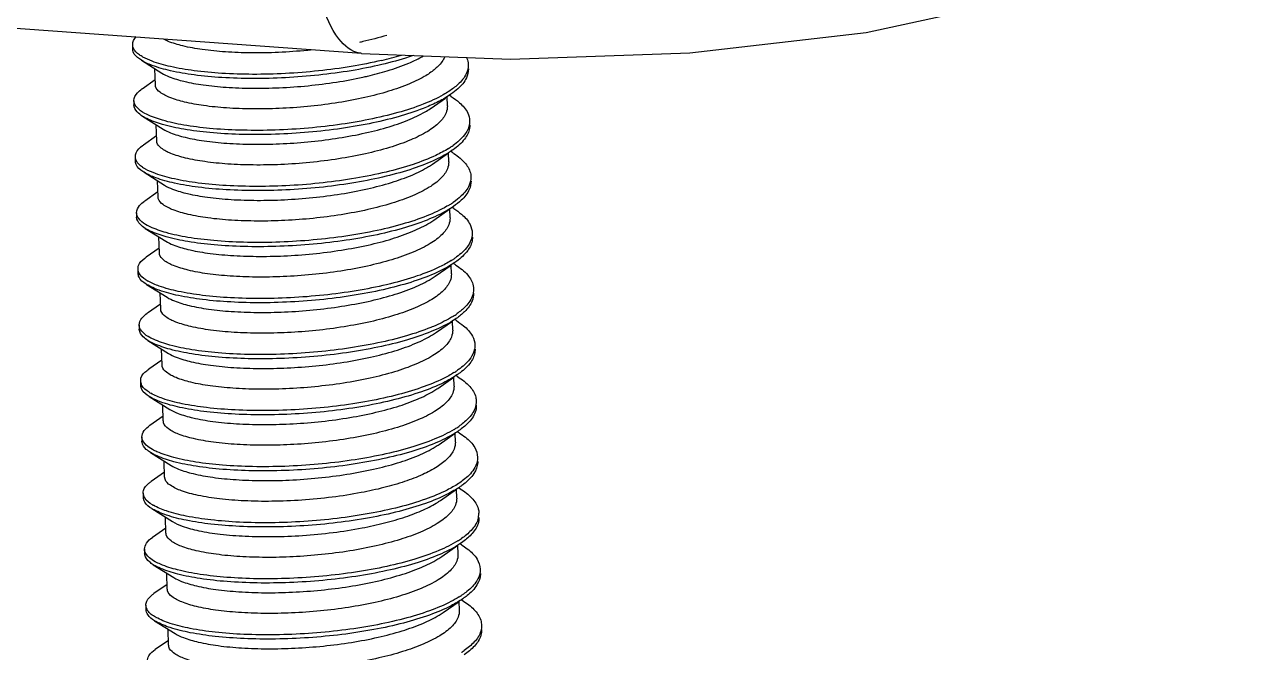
# Model space of a CAD drawing. Header units: millimetres. Extents: x 0 to 1787, y -410 to 0.
# Drawn here: x 1567.96 to 1576.41, y -378.15 to -373.85 of the extents above; entities that cross this region are included whole.
import ezdxf

# ---------------------------------------------------------------- set-up
doc = ezdxf.new("R2010")
doc.units = ezdxf.units.MM
doc.header["$MEASUREMENT"] = 0
doc.layers.get('0').update_dxf_attribs({"linetype": 'CONTINUOUS'})
doc.layers.add('3_ALL_AXES', color=7, linetype='CONTINUOUS')

# ---------------------------------------------------------------- blocks, each defined once
blk = doc.blocks.new('*U24')
at = {"color": 7, "linetype": 'Continuous'}
for p, q in [((-23.3004, 27.2352), (-126.5025, 34.7009)), ((-24.8723, 27.295), (-24.8717, 27.2661)), ((-24.812, 27.1886), (-24.6709, 27.1003)), ((-24.7166, 27.0536), (-24.8073, 26.9907)), ((-24.8632, 26.9103), (-24.8625, 26.8815)), ((-22.8238, 26.8602), (-22.7248, 26.9289)), ((-22.6872, 26.955), (-22.7395, 26.9223)), ((-22.6869, 26.94), (-22.6984, 26.9472)), ((-24.8029, 26.8039), (-24.6618, 26.7156)), ((-24.7755, 26.8172), (-24.7887, 26.8237)), ((-24.7075, 26.669), (-24.7982, 26.606)), ((-22.8147, 26.4755), (-22.7041, 26.5523)), ((-22.6778, 26.5553), (-22.6893, 26.5626)), ((-24.8541, 26.5257), (-24.8534, 26.4968)), ((-24.7937, 26.4193), (-24.6527, 26.331)), ((-24.6984, 26.2843), (-24.7891, 26.2214)), ((-24.845, 26.141), (-24.8443, 26.1122)), ((-22.8056, 26.0909), (-22.695, 26.1676)), ((-22.6686, 26.1707), (-22.6802, 26.1779)), ((-24.7846, 26.0346), (-24.6436, 25.9463)), ((-24.6892, 25.8997), (-24.7799, 25.8367)), ((-22.7965, 25.7062), (-22.6859, 25.783)), ((-22.6595, 25.7861), (-22.6711, 25.7933)), ((-24.8359, 25.7564), (-24.8352, 25.7276)), ((-24.7755, 25.65), (-24.6345, 25.5617)), ((-24.6801, 25.515), (-24.7708, 25.4521)), ((-24.8268, 25.3718), (-24.8261, 25.3429)), ((-22.7874, 25.3216), (-22.6768, 25.3983)), ((-22.6504, 25.4014), (-22.662, 25.4086)), ((-24.7664, 25.2653), (-24.6254, 25.177)), ((-24.671, 25.1304), (-24.7617, 25.0674)), ((-22.6413, 25.0168), (-22.6528, 25.024)), ((-24.8176, 24.9871), (-24.817, 24.9583)), ((-22.7782, 24.9369), (-22.6677, 25.0137)), ((-24.7573, 24.8807), (-24.6162, 24.7924)), ((-24.6619, 24.7457), (-24.7526, 24.6828)), ((-24.8085, 24.6025), (-24.8078, 24.5736)), ((-22.7691, 24.5523), (-22.6586, 24.629)), ((-22.6322, 24.6321), (-22.6437, 24.6393)), ((-24.7482, 24.496), (-24.6071, 24.4077)), ((-24.6528, 24.3611), (-24.7435, 24.2981)), ((-24.7994, 24.2178), (-24.7987, 24.189)), ((-22.76, 24.1676), (-22.6494, 24.2444)), ((-22.6231, 24.2475), (-22.6346, 24.2547)), ((-24.739, 24.1114), (-24.598, 24.0231)), ((-24.6436, 23.9764), (-24.7344, 23.9135)), ((-22.7509, 23.783), (-22.6403, 23.8598)), ((-22.6399, 23.8903), (-22.641, 23.8896)), ((-22.6139, 23.8628), (-22.6255, 23.87)), ((-24.7903, 23.8332), (-24.7896, 23.8043)), ((-24.7299, 23.7267), (-24.5889, 23.6384)), ((-24.6345, 23.5918), (-24.7252, 23.5288)), ((-24.7812, 23.4485), (-24.7805, 23.4197)), ((-22.7418, 23.3983), (-22.6312, 23.4751)), ((-22.6048, 23.4782), (-22.6164, 23.4854)), ((-24.7208, 23.3421), (-24.5798, 23.2538)), ((-24.6254, 23.2071), (-24.7161, 23.1442))]:
    blk.add_line(p, q, dxfattribs=at)
blk.add_lwpolyline([(-23.3005, 27.2352), (-22.2795, 27.1968), (-21.0471, 27.2388), (-19.8376, 27.378), (-18.6963, 27.627), (-17.708, 28.0061), (-17.1607, 28.3594)], dxfattribs=at)
for centre, radius, start, end in [((-23.719, 29.5484), 2.4256, 283.25497, 286.55789), ((-23.7523, 29.1967), 2.1737, 283.08861, 286.7999), ((-23.0547, 27.1442), 0.662, 302.02553, 303.40944), ((-23.0394, 27.1209), 0.6342, 303.41511, 304.05398), ((-23.0265, 27.1019), 0.6112, 304.05016, 305.34966), ((-22.9909, 26.0538), 0.5912, 56.76321, 58.02215), ((-24.6132, 26.7412), 0.3445, 236.56942, 240.46234), ((-23.0314, 26.7386), 0.6368, 301.91796, 303.12823), ((-23.0006, 26.6914), 0.5805, 303.12683, 304.5484), ((-23.0329, 26.369), 0.6552, 302.04835, 303.40967), ((-23.0168, 26.3446), 0.626, 303.41497, 304.12978), ((-24.5801, 26.0009), 0.3769, 237.85921, 240.62066), ((-22.9826, 25.9231), 0.5815, 303.06113, 304.57059), ((-23.0179, 25.9772), 0.646, 301.87177, 303.06423), ((-23.0113, 25.5943), 0.6487, 302.0639, 303.4032), ((-22.9944, 25.5685), 0.6179, 303.40807, 304.20242), ((-24.5472, 25.2618), 0.4105, 239.05783, 240.85045), ((-23.0409, 25.2741), 0.724, 301.29758, 301.84028), ((-23.0075, 25.2205), 0.6608, 301.83185, 303.00469), ((-22.9665, 25.1575), 0.5857, 302.99956, 304.58964), ((-24.5147, 24.5229), 0.444, 240.16792, 241.12644), ((-22.635, 24.0776), 0.1391, 342.77414, 0.99206), ((-22.9986, 24.466), 0.6784, 301.9253, 302.95975), ((-22.9525, 24.3952), 0.5939, 302.94972, 304.60968), ((-22.9689, 24.0464), 0.6378, 302.0691, 303.36706), ((-22.9498, 24.0172), 0.6029, 303.37082, 304.33502), ((-24.4834, 23.7831), 0.4762, 241.1939, 241.42478), ((-22.9808, 23.6971), 0.6789, 302.58623, 302.94412), ((-22.9415, 23.637), 0.607, 302.92086, 304.63617)]:
    blk.add_arc(centre, radius, start, end, dxfattribs=at)
for points, start_tangent, end_tangent in [([(-23.3005, 27.2356), (-23.3131, 27.2367), (-23.456, 27.3356), (-23.5722, 27.5758), (-23.65, 27.9328), (-23.6814, 28.3706)], (-0.999129, 0.041725), (-0.014725, 0.999892)), ([(-24.8712, 27.295), (-24.8653, 27.3245), (-24.8475, 27.3505)], (-0.002508, 0.999997), (0.69685, 0.717217)), ([(-23.6428, 27.2593), (-23.6721, 27.2563), (-23.8711, 27.2421), (-24.0605, 27.2388), (-24.2353, 27.2454), (-24.3939, 27.2617), (-24.5272, 27.2866), (-24.6278, 27.3181), (-24.6563, 27.3309)], (-0.994346, -0.106187), (-0.892429, 0.451189)), ([(-23.1267, 27.359), (-23.2916, 27.3159), (-23.3146, 27.3109)], (-0.956426, -0.291973), (-0.977891, -0.209115)), ([(-24.8668, 27.271), (-24.8679, 27.2741), (-24.8712, 27.295)], (-0.370193, 0.928955), (-0.002508, 0.999997)), ([(-24.8119, 27.1886), (-24.8245, 27.1969), (-24.8672, 27.2452), (-24.8705, 27.2661)], (-0.847577, 0.530672), (-0.002508, 0.999997)), ([(-24.801, 27.2105), (-24.8251, 27.2257), (-24.8668, 27.271)], (-0.869058, 0.49471), (-0.370193, 0.928955)), ([(-22.9459, 27.2206), (-22.9751, 27.2108), (-23.1621, 27.1585)], (-0.94485, -0.327504), (-0.973062, -0.230544)), ([(-23.124, 27.1158), (-22.977, 27.1682), (-22.8751, 27.2182)], (0.956924, 0.290339), (0.865677, 0.500604)), ([(-23.3714, 27.1167), (-23.5947, 27.0864), (-23.8231, 27.0683), (-24.0476, 27.0628), (-24.2593, 27.0694), (-24.4498, 27.0876), (-24.6115, 27.116), (-24.7381, 27.1531), (-24.8119, 27.1886)], (-0.986436, -0.164148), (-0.847577, 0.530672)), ([(-23.3721, 27.1455), (-23.5954, 27.1152), (-23.8238, 27.0972), (-24.0483, 27.0916), (-24.26, 27.0983), (-24.4505, 27.1164), (-24.6122, 27.1448), (-24.7388, 27.1819), (-24.801, 27.2105)], (-0.986436, -0.164148), (-0.869058, 0.49471)), ([(-23.1628, 27.1874), (-23.3721, 27.1455)], (-0.973062, -0.230544), (-0.986436, -0.164148)), ([(-23.1621, 27.1585), (-23.3714, 27.1167)], (-0.973062, -0.230544), (-0.986436, -0.164148)), ([(-22.7749, 27.1476), (-22.8017, 27.1234), (-22.8335, 27.0998), (-22.8702, 27.0768)], (-0.704141, -0.71006), (-0.864693, -0.502301)), ([(-22.7295, 27.2137), (-22.7299, 27.2127), (-22.7749, 27.1476)], (-0.351233, -0.936288), (-0.704141, -0.71006)), ([(-22.5686, 27.1572), (-22.5822, 27.0958)], (0.010474, -0.999945), (-0.41431, -0.910136)), ([(-22.5816, 27.2106), (-22.5695, 27.1708), (-22.5686, 27.1572)], (0.428122, -0.903721), (0.010474, -0.999945)), ([(-22.8702, 27.0768), (-22.9876, 27.0201), (-23.1337, 26.9695), (-23.3003, 26.9273), (-23.4824, 26.8941), (-23.6729, 26.8706), (-23.8654, 26.8573), (-24.0522, 26.8541), (-24.2275, 26.8609), (-24.3848, 26.8771), (-24.5153, 26.9013), (-24.6154, 26.9321), (-24.6829, 26.9686), (-24.7141, 27.0092), (-24.7152, 27.0206)], (-0.864693, -0.502301), (0.023581, 0.999722)), ([(-24.671, 27.1001), (-24.6207, 27.0752), (-24.5194, 27.0438), (-24.3871, 27.0192), (-24.2306, 27.0032), (-24.0548, 26.9964), (-23.8651, 26.9998), (-23.6675, 27.0138), (-23.4735, 27.0383)], (0.842929, -0.538024), (0.988109, 0.153758)), ([(-23.4735, 27.0383), (-23.2916, 27.0723), (-23.26, 27.0795)], (0.988109, 0.153758), (0.97371, 0.22779)), ([(-22.5822, 27.0958), (-22.6399, 27.0218), (-22.7013, 26.9748)], (-0.41431, -0.910136), (-0.836755, -0.547577)), ([(-22.5679, 27.1283), (-22.5815, 27.067), (-22.6392, 26.9929), (-22.6872, 26.955)], (0.010474, -0.999945), (-0.821119, -0.570756)), ([(-24.8632, 26.9103), (-24.8632, 26.913), (-24.8392, 26.9636), (-24.8076, 26.9912)], (-0.042295, 0.999105), (0.823432, 0.567415)), ([(-22.7013, 26.9748), (-22.7402, 26.9512)], (-0.836755, -0.547577), (-0.870457, -0.492244)), ([(-24.8417, 26.8634), (-24.8632, 26.9103)], (-0.64822, 0.761453), (-0.042295, 0.999105)), ([(-24.8032, 26.8033), (-24.841, 26.8346), (-24.8625, 26.8815)], (-0.855513, 0.517781), (-0.042295, 0.999105)), ([(-22.7402, 26.9512), (-22.8792, 26.8863), (-23.0514, 26.8292), (-23.2499, 26.7817), (-23.4668, 26.7451), (-23.6936, 26.7205), (-23.9214, 26.7084), (-24.1409, 26.7086), (-24.3436, 26.7208), (-24.5215, 26.7439), (-24.6674, 26.7767), (-24.7755, 26.8172)], (-0.870457, -0.492244), (-0.902862, 0.42993)), ([(-22.7395, 26.9223), (-22.8316, 26.8768)], (-0.870457, -0.492244), (-0.916928, -0.399052)), ([(-22.6869, 26.94), (-22.6285, 26.897), (-22.5721, 26.8254), (-22.5596, 26.7725)], (0.847707, -0.530464), (0.036651, -0.999328)), ([(-24.7887, 26.8237), (-24.8417, 26.8634)], (-0.887553, 0.460706), (-0.64822, 0.761453)), ([(-22.8316, 26.8768), (-22.8785, 26.8574), (-23.0507, 26.8004), (-23.2492, 26.7528), (-23.4661, 26.7163), (-23.693, 26.6917), (-23.9207, 26.6795), (-24.1402, 26.6798), (-24.3429, 26.6919), (-24.5208, 26.7151), (-24.6667, 26.7478), (-24.7749, 26.7883), (-24.8032, 26.8033)], (-0.916928, -0.399052), (-0.855513, 0.517781)), ([(-24.6619, 26.7155), (-24.6116, 26.6906), (-24.5117, 26.6595), (-24.3819, 26.6352), (-24.2256, 26.6188), (-24.0505, 26.6118), (-23.8632, 26.6148), (-23.6696, 26.6281), (-23.4787, 26.6515), (-23.2962, 26.6847), (-23.129, 26.7269), (-22.9823, 26.7776), (-22.8645, 26.8344)], (0.842888, -0.538089), (0.864693, 0.502301)), ([(-22.8645, 26.8344), (-22.8277, 26.8575), (-22.8238, 26.8602)], (0.864693, 0.502301), (0.821363, 0.570406)), ([(-22.712, 26.8756), (-22.721, 26.8274), (-22.7658, 26.7629)], (0.012323, -0.999924), (-0.704141, -0.71006)), ([(-22.7658, 26.7629), (-22.8472, 26.7004), (-22.9638, 26.6416), (-23.1094, 26.5895), (-23.2749, 26.5463), (-23.4585, 26.5117), (-23.6556, 26.4868), (-23.8545, 26.4727), (-24.0439, 26.4695), (-24.2183, 26.4762), (-24.3763, 26.4925), (-24.5093, 26.5174), (-24.6098, 26.5489), (-24.6756, 26.5853), (-24.7051, 26.625), (-24.7061, 26.636)], (-0.704141, -0.71006), (0.021666, 0.999765)), ([(-22.5589, 26.7437), (-22.56, 26.722), (-22.5941, 26.6472), (-22.6722, 26.5745), (-22.6781, 26.5704)], (0.036651, -0.999328), (-0.82248, -0.568794)), ([(-22.5616, 26.7454), (-22.5947, 26.6761), (-22.6729, 26.6034)], (-0.185755, -0.982596), (-0.815584, -0.578638)), ([(-22.5596, 26.7725), (-22.5607, 26.7509), (-22.5616, 26.7454)], (0.036651, -0.999328), (-0.185755, -0.982596)), ([(-24.8529, 26.5257), (-24.8485, 26.5522), (-24.8033, 26.6023), (-24.7981, 26.6059)], (-0.017463, 0.999848), (0.827783, 0.561048)), ([(-22.6781, 26.5704), (-22.7913, 26.5063), (-22.9467, 26.4449), (-23.1321, 26.3921), (-23.3403, 26.3496), (-23.563, 26.3185), (-23.7914, 26.2998), (-24.0164, 26.2935), (-24.2291, 26.2994), (-24.421, 26.3169), (-24.5847, 26.3448), (-24.7134, 26.3814), (-24.7937, 26.4194)], (-0.82248, -0.568794), (-0.850626, 0.525771)), ([(-22.7036, 26.5829), (-22.792, 26.5352), (-22.9473, 26.4737), (-23.1328, 26.4209), (-23.341, 26.3784), (-23.5637, 26.3474), (-23.7921, 26.3286), (-24.0171, 26.3223), (-24.2298, 26.3283), (-24.4217, 26.3457), (-24.5853, 26.3736), (-24.7141, 26.4102), (-24.783, 26.4415)], (-0.847747, -0.530401), (-0.869802, 0.493402)), ([(-22.6668, 26.5483), (-22.5874, 26.4791), (-22.552, 26.4059), (-22.5504, 26.3879)], (0.836368, -0.548169), (0.009919, -0.999951)), ([(-24.8483, 26.5017), (-24.8529, 26.5257)], (-0.36207, 0.932151), (-0.017463, 0.999848)), ([(-24.7937, 26.4194), (-24.8023, 26.4249), (-24.8477, 26.473), (-24.8522, 26.4969)], (-0.850626, 0.525771), (-0.017463, 0.999848)), ([(-24.803, 26.4537), (-24.8483, 26.5017)], (-0.834329, 0.551266), (-0.36207, 0.932151)), ([(-24.6527, 26.3309), (-24.5971, 26.3038), (-24.4943, 26.2729), (-24.3584, 26.2485), (-24.1963, 26.2328), (-24.0181, 26.227), (-23.8302, 26.2312), (-23.6354, 26.2459), (-23.4414, 26.2712), (-23.2595, 26.3061), (-23.0954, 26.3497), (-22.9544, 26.4008), (-22.8407, 26.4585), (-22.8147, 26.4755)], (0.84377, -0.536705), (0.822044, 0.569423)), ([(-22.7029, 26.4911), (-22.7117, 26.4433), (-22.7567, 26.3783)], (0.012518, -0.999922), (-0.704141, -0.71006)), ([(-22.7567, 26.3783), (-22.8371, 26.3163), (-22.9502, 26.2588), (-23.0929, 26.2071), (-23.2582, 26.1633), (-23.4402, 26.1286), (-23.633, 26.1035), (-23.8266, 26.0889), (-24.0156, 26.0847), (-24.1938, 26.0906), (-24.3553, 26.1062), (-24.4902, 26.1304), (-24.5929, 26.1612), (-24.6626, 26.1977), (-24.6955, 26.2387), (-24.6968, 26.2513)], (-0.704141, -0.71006), (0.022398, 0.999749)), ([(-22.5504, 26.3879), (-22.562, 26.3309)], (0.009919, -0.999951), (-0.386302, -0.922373)), ([(-22.562, 26.3309), (-22.617, 26.2568), (-22.6714, 26.2133)], (-0.386302, -0.922373), (-0.82354, -0.567258)), ([(-22.5498, 26.359), (-22.5613, 26.3021), (-22.6163, 26.228), (-22.669, 26.1857)], (0.009919, -0.999951), (-0.821366, -0.570401)), ([(-24.845, 26.141), (-24.8237, 26.1913), (-24.7894, 26.2219)], (-0.021461, 0.99977), (0.82704, 0.562143)), ([(-24.8208, 26.0913), (-24.845, 26.141)], (-0.676759, 0.736204), (-0.021461, 0.99977)), ([(-22.669, 26.1857), (-22.7142, 26.1571), (-22.8511, 26.0918), (-23.0215, 26.0342), (-23.2186, 25.9861), (-23.4347, 25.9488), (-23.6612, 25.9235), (-23.8891, 25.9106), (-24.1094, 25.9101), (-24.3133, 25.9216), (-24.4928, 25.9442), (-24.6408, 25.9764), (-24.7514, 26.0165), (-24.785, 26.0341)], (-0.821366, -0.570401), (-0.852046, 0.523468)), ([(-22.6947, 26.1981), (-22.7149, 26.1859), (-22.8518, 26.1206), (-23.0221, 26.063), (-23.2193, 26.0149), (-23.4354, 25.9777), (-23.6619, 25.9524), (-23.8898, 25.9394), (-24.1101, 25.939), (-24.314, 25.9505), (-24.4935, 25.973), (-24.6415, 26.0052), (-24.752, 26.0453)], (-0.848719, -0.528844), (-0.908057, 0.418846)), ([(-22.6686, 26.1707), (-22.615, 26.1318), (-22.556, 26.0604), (-22.5413, 26.0032)], (0.847416, -0.53093), (0.0375, -0.999297)), ([(-24.785, 26.0341), (-24.8201, 26.0624), (-24.8443, 26.1122)], (-0.852046, 0.523468), (-0.021461, 0.99977)), ([(-24.7709, 26.0546), (-24.8208, 26.0913)], (-0.885103, 0.465395), (-0.676759, 0.736204)), ([(-24.752, 26.0453), (-24.7709, 26.0546)], (-0.908057, 0.418846), (-0.885103, 0.465395)), ([(-24.6436, 25.9462), (-24.594, 25.9216), (-24.493, 25.8901), (-24.3591, 25.8652), (-24.1994, 25.849), (-24.0237, 25.8425), (-23.8343, 25.846), (-23.6357, 25.8603), (-23.4392, 25.8855), (-23.2563, 25.9201), (-23.0921, 25.9632), (-22.9479, 26.015), (-22.832, 26.0736), (-22.8056, 26.0908)], (0.843253, -0.537517), (0.822045, 0.569423)), ([(-22.6938, 26.1063), (-22.7027, 26.0582), (-22.7476, 25.9936)], (0.012063, -0.999927), (-0.704141, -0.71006)), ([(-22.7476, 25.9936), (-22.8292, 25.9309), (-22.9466, 25.8718), (-23.0934, 25.8195), (-23.2605, 25.7761), (-23.4436, 25.7419), (-23.6401, 25.7172), (-23.8388, 25.7033), (-24.028, 25.7002), (-24.2023, 25.7071), (-24.3588, 25.7233), (-24.4911, 25.7481), (-24.5915, 25.7796), (-24.6574, 25.8161), (-24.6869, 25.856), (-24.6879, 25.8667)], (-0.704141, -0.71006), (0.021952, 0.999759)), ([(-22.5434, 25.9762), (-22.5732, 25.9112), (-22.6488, 25.8383), (-22.6656, 25.8265)], (-0.190101, -0.981764), (-0.827752, -0.561095)), ([(-22.5406, 25.9744), (-22.5412, 25.9572), (-22.5726, 25.8823), (-22.6481, 25.8094), (-22.6599, 25.8011)], (0.0375, -0.999297), (-0.822087, -0.569362)), ([(-22.5413, 26.0032), (-22.5419, 25.986), (-22.5434, 25.9762)], (0.0375, -0.999297), (-0.190101, -0.981764)), ([(-24.8347, 25.7564), (-24.8315, 25.7799), (-24.789, 25.8301), (-24.7799, 25.8366)], (-0.033042, 0.999454), (0.824049, 0.566519)), ([(-22.6599, 25.8011), (-22.7649, 25.7409), (-22.9183, 25.679), (-23.1022, 25.6256), (-23.3093, 25.5825), (-23.5314, 25.5508), (-23.7597, 25.5312), (-23.9851, 25.5242), (-24.1988, 25.5294), (-24.3922, 25.5463), (-24.5576, 25.5736), (-24.6887, 25.6097), (-24.7755, 25.6501)], (-0.822087, -0.569362), (-0.854181, 0.519976)), ([(-22.6852, 25.8137), (-22.7656, 25.7697), (-22.919, 25.7078), (-23.1029, 25.6545), (-23.31, 25.6113), (-23.5321, 25.5796), (-23.7603, 25.5601), (-23.9858, 25.553), (-24.1994, 25.5583), (-24.3928, 25.5751), (-24.5583, 25.6024), (-24.6893, 25.6386), (-24.7651, 25.6724)], (-0.847535, -0.530739), (-0.871281, 0.490784)), ([(-22.6595, 25.786), (-22.6546, 25.7829), (-22.5726, 25.7141), (-22.5346, 25.641), (-22.5323, 25.6186)], (0.848582, -0.529064), (0.011104, -0.999938)), ([(-24.8287, 25.7296), (-24.8347, 25.7564)], (-0.400614, 0.916247), (-0.033042, 0.999454)), ([(-24.7755, 25.6501), (-24.78, 25.6528), (-24.828, 25.7008), (-24.834, 25.7276)], (-0.854181, 0.519976), (-0.033042, 0.999454)), ([(-24.7807, 25.6817), (-24.8287, 25.7296)], (-0.846636, 0.532172), (-0.400614, 0.916247)), ([(-24.6345, 25.5616), (-24.5845, 25.5368), (-24.4834, 25.5053), (-24.351, 25.4807), (-24.1947, 25.4646), (-24.0191, 25.4579), (-23.8295, 25.4611), (-23.6318, 25.4752), (-23.4375, 25.4997), (-23.2557, 25.5336), (-23.0881, 25.577), (-22.9409, 25.6295), (-22.8235, 25.6886), (-22.7965, 25.7062)], (0.842947, -0.537996), (0.822046, 0.569421)), ([(-22.6847, 25.7218), (-22.6931, 25.6749), (-22.7385, 25.609)], (0.012718, -0.999919), (-0.704141, -0.71006)), ([(-22.5323, 25.6186), (-22.5419, 25.5661)], (0.011104, -0.999938), (-0.357439, -0.933936)), ([(-22.7385, 25.609), (-22.8189, 25.547), (-22.9319, 25.4896), (-23.0742, 25.4379), (-23.2393, 25.3942), (-23.4213, 25.3594), (-23.6143, 25.3342), (-23.8079, 25.3197), (-23.9968, 25.3154), (-24.1751, 25.3212), (-24.3368, 25.3369), (-24.4721, 25.3611), (-24.5748, 25.3919), (-24.6444, 25.4284), (-24.6772, 25.4694), (-24.6786, 25.482)], (-0.704141, -0.71006), (0.02244, 0.999748)), ([(-22.5419, 25.5661), (-22.5943, 25.4918), (-22.6527, 25.4443)], (-0.357439, -0.933936), (-0.823295, -0.567614)), ([(-22.5316, 25.5897), (-22.5412, 25.5372), (-22.5936, 25.463), (-22.6507, 25.4164)], (0.011104, -0.999938), (-0.821696, -0.569926)), ([(-24.8267, 25.3718), (-24.808, 25.4191), (-24.7712, 25.4526)], (-0.001411, 0.999999), (0.830757, 0.556636)), ([(-24.7997, 25.3191), (-24.8266, 25.3685), (-24.8267, 25.3718)], (-0.703253, 0.71094), (-0.001411, 0.999999)), ([(-22.6507, 25.4164), (-22.6891, 25.3919), (-22.8238, 25.3262), (-22.9923, 25.2681), (-23.1881, 25.2193), (-23.4033, 25.1814), (-23.6294, 25.1554), (-23.8575, 25.1417), (-24.0785, 25.1405), (-24.2836, 25.1513), (-24.4648, 25.1732), (-24.6148, 25.2049), (-24.7277, 25.2446), (-24.7667, 25.2648)], (-0.821696, -0.569926), (-0.848764, 0.528772)), ([(-22.8072, 25.3622), (-22.8244, 25.355), (-22.993, 25.2969), (-23.1888, 25.2482), (-23.404, 25.2103), (-23.6301, 25.1842), (-23.8582, 25.1706), (-24.0792, 25.1694), (-24.2843, 25.1802), (-24.4655, 25.2021), (-24.6155, 25.2338), (-24.7284, 25.2735), (-24.7532, 25.2855)], (-0.920863, -0.389886), (-0.881901, 0.471434)), ([(-22.6768, 25.4286), (-22.6898, 25.4207), (-22.8072, 25.3622)], (-0.849137, -0.528172), (-0.920863, -0.389886)), ([(-22.6504, 25.4014), (-22.6016, 25.3666), (-22.54, 25.2954), (-22.523, 25.2339)], (0.847212, -0.531255), (0.036561, -0.999331)), ([(-24.7667, 25.2648), (-24.799, 25.2903), (-24.8259, 25.3396), (-24.826, 25.3429)], (-0.848764, 0.528772), (-0.001411, 0.999999)), ([(-24.7532, 25.2855), (-24.7997, 25.3191)], (-0.881901, 0.471434), (-0.703253, 0.71094)), ([(-24.6254, 25.1769), (-24.5721, 25.1508), (-24.4699, 25.1196), (-24.3375, 25.0954), (-24.1784, 25.0795), (-24.0007, 25.0731), (-23.8106, 25.0769), (-23.6148, 25.0913), (-23.4227, 25.1159), (-23.24, 25.1504), (-23.073, 25.1942), (-22.9281, 25.2464), (-22.8135, 25.3045), (-22.7873, 25.3215)], (0.843046, -0.537842), (0.822045, 0.569423)), ([(-22.6756, 25.3371), (-22.6845, 25.289), (-22.7294, 25.2243)], (0.012015, -0.999928), (-0.704141, -0.71006)), ([(-22.7294, 25.2243), (-22.8111, 25.1616), (-22.9286, 25.1025), (-23.0756, 25.0501), (-23.2428, 25.0067), (-23.4255, 24.9726), (-23.6216, 24.948), (-23.8201, 24.934), (-24.0094, 24.9309), (-24.184, 24.9378), (-24.3402, 24.954), (-24.4724, 24.9787), (-24.573, 25.0102), (-24.6391, 25.0468), (-24.6687, 25.0867), (-24.6697, 25.0974)], (-0.704141, -0.71006), (0.022128, 0.999755)), ([(-22.5252, 25.2068), (-22.5519, 25.1463), (-22.6249, 25.0732), (-22.647, 25.0574)], (-0.194491, -0.980904), (-0.827035, -0.562151)), ([(-22.5223, 25.2051), (-22.5225, 25.1923), (-22.5512, 25.1174), (-22.6243, 25.0443), (-22.6417, 25.0318)], (0.036561, -0.999331), (-0.821735, -0.56987)), ([(-22.523, 25.2339), (-22.5232, 25.2212), (-22.5252, 25.2068)], (0.036561, -0.999331), (-0.194491, -0.980904)), ([(-24.8165, 24.9872), (-24.8144, 25.0076), (-24.7745, 25.0579), (-24.7617, 25.0674)], (-0.047668, 0.998863), (0.820911, 0.571056)), ([(-22.6417, 25.0318), (-22.7387, 24.9755), (-22.8901, 24.9131), (-23.0724, 24.8592), (-23.2783, 24.8154), (-23.4997, 24.783), (-23.7279, 24.7627), (-23.9538, 24.755), (-24.1684, 24.7595), (-24.3632, 24.7757), (-24.5305, 24.8024), (-24.6637, 24.8381), (-24.7573, 24.8807)], (-0.821735, -0.56987), (-0.858015, 0.513625)), ([(-22.6669, 25.0445), (-22.7394, 25.0043), (-22.8908, 24.942), (-23.073, 24.8881), (-23.279, 24.8443), (-23.5004, 24.8118), (-23.7286, 24.7916), (-23.9545, 24.7838), (-24.169, 24.7883), (-24.3639, 24.8045), (-24.5312, 24.8312), (-24.6644, 24.8669), (-24.7471, 24.9033)], (-0.84739, -0.53097), (-0.873307, 0.487171)), ([(-24.8089, 24.9574), (-24.8165, 24.9872)], (-0.44045, 0.897777), (-0.047668, 0.998863)), ([(-24.7573, 24.8807), (-24.8082, 24.9285), (-24.8158, 24.9583)], (-0.858015, 0.513625), (-0.047668, 0.998863)), ([(-24.7582, 24.9097), (-24.8089, 24.9574)], (-0.857643, 0.514246), (-0.44045, 0.897777)), ([(-24.6163, 24.7923), (-24.5604, 24.7651), (-24.4577, 24.7343), (-24.3219, 24.7099), (-24.16, 24.6943), (-23.9818, 24.6884), (-23.7937, 24.6927), (-23.5991, 24.7073), (-23.4052, 24.7326), (-23.2232, 24.7675), (-23.059, 24.8111), (-22.9179, 24.8622), (-22.8043, 24.9199), (-22.7782, 24.9369)], (0.84381, -0.536641), (0.822044, 0.569423)), ([(-22.6664, 24.9525), (-22.6753, 24.9045), (-22.7202, 24.8397)], (0.012884, -0.999917), (-0.704141, -0.71006)), ([(-22.6413, 25.0168), (-22.5581, 24.949), (-22.5173, 24.8761), (-22.5141, 24.8493)], (0.848978, -0.528428), (0.013766, -0.999905)), ([(-22.7202, 24.8397), (-22.8007, 24.7777), (-22.9138, 24.7202), (-23.0549, 24.669), (-23.2191, 24.6253), (-23.4008, 24.5904), (-23.5945, 24.5651), (-23.789, 24.5504), (-23.977, 24.5461), (-24.1553, 24.5518), (-24.3177, 24.5675), (-24.4541, 24.5919), (-24.5573, 24.6229), (-24.6265, 24.6594), (-24.6591, 24.7003), (-24.6604, 24.7128)], (-0.704141, -0.71006), (0.022651, 0.999743)), ([(-22.522, 24.8012), (-22.5718, 24.7269), (-22.634, 24.6754)], (-0.327801, -0.944747), (-0.823075, -0.567932)), ([(-22.5135, 24.8204), (-22.5213, 24.7724), (-22.5711, 24.698), (-22.6325, 24.6471)], (0.013766, -0.999905), (-0.822089, -0.56936)), ([(-22.5141, 24.8493), (-22.522, 24.8012)], (0.013766, -0.999905), (-0.327801, -0.944747)), ([(-24.8083, 24.6025), (-24.7921, 24.6468), (-24.7529, 24.6833)], (0.013363, 0.999911), (0.834094, 0.551622)), ([(-24.7785, 24.547), (-24.808, 24.5962), (-24.8083, 24.6025)], (-0.727705, 0.685891), (0.013363, 0.999911)), ([(-22.6325, 24.6471), (-22.6641, 24.6266), (-22.7966, 24.5606), (-22.9633, 24.502), (-23.1577, 24.4526), (-23.3719, 24.4141), (-23.5977, 24.3873), (-23.8259, 24.3729), (-24.0475, 24.3709), (-24.2539, 24.3811), (-24.4366, 24.4024), (-24.5887, 24.4335), (-24.7039, 24.4728), (-24.7484, 24.4956)], (-0.822089, -0.56936), (-0.846068, 0.533075)), ([(-22.6647, 24.6555), (-22.7972, 24.5894), (-22.964, 24.5308), (-23.1583, 24.4815), (-23.3726, 24.4429), (-23.5984, 24.4161), (-23.8266, 24.4017), (-24.0482, 24.3998), (-24.2545, 24.4099), (-24.4373, 24.4312), (-24.5894, 24.4624), (-24.7046, 24.5016), (-24.7354, 24.5165)], (-0.854455, -0.519526), (-0.878403, 0.477921)), ([(-22.6322, 24.6321), (-22.5884, 24.6013), (-22.5242, 24.5305), (-22.5047, 24.4646)], (0.847107, -0.531422), (0.033728, -0.999431)), ([(-24.7484, 24.4956), (-24.7778, 24.5182), (-24.8073, 24.5673), (-24.8076, 24.5736)], (-0.846068, 0.533075), (0.013363, 0.999911)), ([(-24.7354, 24.5165), (-24.7785, 24.547)], (-0.878403, 0.477921), (-0.727705, 0.685891)), ([(-24.6072, 24.4076), (-24.5573, 24.3829), (-24.4563, 24.3514), (-24.3221, 24.3266), (-24.162, 24.3103), (-23.9859, 24.3039), (-23.7965, 24.3074), (-23.5978, 24.3219), (-23.4015, 24.3471), (-23.2188, 24.3818), (-23.0549, 24.4249), (-22.9111, 24.4766), (-22.7955, 24.5351), (-22.7691, 24.5523)], (0.84327, -0.537491), (0.822045, 0.569423)), ([(-22.6573, 24.5678), (-22.6661, 24.52), (-22.7111, 24.455)], (0.012, -0.999928), (-0.704141, -0.71006)), ([(-22.7111, 24.455), (-22.7819, 24.3992), (-22.8813, 24.3458), (-23.0055, 24.2974), (-23.1481, 24.2556), (-23.3033, 24.2213)], (-0.704141, -0.71006), (-0.98234, -0.187103)), ([(-22.507, 24.4374), (-22.5307, 24.3814), (-22.6012, 24.3081), (-22.6361, 24.2832)], (-0.19839, -0.980123), (-0.834881, -0.55043)), ([(-22.504, 24.4358), (-22.504, 24.4275), (-22.53, 24.3525), (-22.6005, 24.2793), (-22.6234, 24.2625)], (0.033728, -0.999431), (-0.821433, -0.570305)), ([(-22.5047, 24.4646), (-22.5047, 24.4563), (-22.507, 24.4374)], (0.033728, -0.999431), (-0.19839, -0.980123)), ([(-24.7984, 24.2179), (-24.7971, 24.2353), (-24.7599, 24.2857), (-24.7435, 24.2981)], (-0.059795, 0.998211), (0.818604, 0.574358)), ([(-23.3033, 24.2213), (-23.5025, 24.1899), (-23.711, 24.1698), (-23.9155, 24.1616), (-24.1052, 24.1649), (-24.2762, 24.1788), (-24.4229, 24.2023), (-24.5368, 24.234), (-24.613, 24.2715), (-24.6492, 24.3133), (-24.651, 24.3281)], (-0.98234, -0.187103), (0.016995, 0.999856)), ([(-22.6361, 24.2832), (-22.7133, 24.239), (-22.8627, 24.1762), (-23.0433, 24.1217), (-23.248, 24.0773)], (-0.834881, -0.55043), (-0.983859, -0.178948)), ([(-22.6234, 24.2625), (-22.7126, 24.2101), (-22.862, 24.1473), (-23.0426, 24.0929), (-23.2474, 24.0484)], (-0.821433, -0.570305), (-0.983859, -0.178948)), ([(-24.7889, 24.1852), (-24.7984, 24.2179)], (-0.479215, 0.877697), (-0.059795, 0.998211)), ([(-24.7391, 24.1113), (-24.7882, 24.1563), (-24.7977, 24.189)], (-0.861174, 0.50831), (-0.059795, 0.998211)), ([(-24.7356, 24.1377), (-24.7889, 24.1852)], (-0.867474, 0.497482), (-0.479215, 0.877697)), ([(-22.6482, 24.1832), (-22.6571, 24.1351), (-22.702, 24.0704)], (0.012961, -0.999916), (-0.704141, -0.71006)), ([(-22.6231, 24.2475), (-22.5436, 24.1839), (-22.5002, 24.1112), (-22.496, 24.08)], (0.84915, -0.528152), (0.017534, -0.999846)), ([(-23.2474, 24.0484), (-23.4681, 24.0153), (-23.6962, 23.9943), (-23.9224, 23.9858), (-24.1379, 23.9896), (-24.3341, 24.0051), (-24.5033, 24.0312), (-24.6387, 24.0664), (-24.7349, 24.1089), (-24.7391, 24.1113)], (-0.983859, -0.178948), (-0.861174, 0.50831)), ([(-23.248, 24.0773), (-23.4688, 24.0441), (-23.6968, 24.0231), (-23.9231, 24.0146), (-24.1386, 24.0184), (-24.3348, 24.034), (-24.504, 24.0601), (-24.6393, 24.0953), (-24.7291, 24.1341)], (-0.983859, -0.178948), (-0.875675, 0.482901)), ([(-23.2976, 23.9789), (-23.1423, 24.0132), (-22.9996, 24.0551), (-22.8755, 24.1036), (-22.7761, 24.1569), (-22.76, 24.1676)], (0.98234, 0.187103), (0.821934, 0.569582)), ([(-22.702, 24.0704), (-22.7824, 24.0085), (-22.8956, 23.9509), (-23.0364, 23.8998), (-23.2003, 23.8562), (-23.382, 23.8212), (-23.5758, 23.7959), (-23.7706, 23.7811), (-23.9584, 23.7768), (-24.1367, 23.7825), (-24.2993, 23.7982), (-24.4359, 23.8226), (-24.5394, 23.8537), (-24.6084, 23.8902), (-24.6409, 23.9311), (-24.6421, 23.9435)], (-0.704141, -0.71006), (0.022726, 0.999742)), ([(-24.598, 24.0231), (-24.5313, 23.9917), (-24.4173, 23.96), (-24.2701, 23.9364), (-24.0989, 23.9226), (-23.9093, 23.9193), (-23.705, 23.9275), (-23.4966, 23.9476), (-23.2976, 23.9789)], (0.846754, -0.531985), (0.98234, 0.187103)), ([(-22.5022, 24.0364), (-22.5493, 23.9619), (-22.6152, 23.9064)], (-0.297453, -0.954737), (-0.82284, -0.568273)), ([(-22.4953, 24.0511), (-22.5015, 24.0075), (-22.5487, 23.9331), (-22.6143, 23.8778)], (0.017534, -0.999846), (-0.8225, -0.568765)), ([(-24.7899, 23.8332), (-24.7761, 23.8745), (-24.7346, 23.9139)], (0.021672, 0.999765), (0.836581, 0.547843)), ([(-22.6143, 23.8778), (-22.6392, 23.8614), (-22.7695, 23.795), (-22.9343, 23.7359), (-23.1273, 23.686), (-23.3406, 23.6467), (-23.5659, 23.6192), (-23.7942, 23.6041), (-24.0165, 23.6014), (-24.224, 23.6109), (-24.4084, 23.6315), (-24.5624, 23.6621), (-24.68, 23.701), (-24.7301, 23.7264)], (-0.8225, -0.568765), (-0.844262, 0.535931)), ([(-22.641, 23.8896), (-22.7702, 23.8239), (-22.935, 23.7647), (-23.128, 23.7148), (-23.3413, 23.6756), (-23.5666, 23.6481), (-23.7949, 23.6329), (-24.0172, 23.6303), (-24.2247, 23.6397), (-24.4091, 23.6604), (-24.5631, 23.691), (-24.6807, 23.7298), (-24.7176, 23.7475)], (-0.849597, -0.527432), (-0.875055, 0.484023)), ([(-22.614, 23.8628), (-22.5753, 23.8361), (-22.5085, 23.7655), (-22.4864, 23.6953)], (0.847102, -0.53143), (0.029068, -0.999577)), ([(-24.7571, 23.7749), (-24.7893, 23.8239), (-24.7899, 23.8332)], (-0.750149, 0.661269), (0.021672, 0.999765)), ([(-24.7301, 23.7264), (-24.7564, 23.7461), (-24.7886, 23.7951), (-24.7892, 23.8043)], (-0.844262, 0.535931), (0.021672, 0.999765)), ([(-24.7176, 23.7475), (-24.7571, 23.7749)], (-0.875055, 0.484023), (-0.750149, 0.661269)), ([(-24.5889, 23.6383), (-24.5359, 23.6123), (-24.4338, 23.5811), (-24.3014, 23.5569), (-24.1427, 23.541), (-23.9651, 23.5345), (-23.775, 23.5383), (-23.5789, 23.5526), (-23.3868, 23.5772), (-23.2041, 23.6117), (-23.0371, 23.6555), (-22.8919, 23.7077), (-22.777, 23.7659), (-22.7509, 23.783)], (0.843006, -0.537905), (0.822044, 0.569423)), ([(-22.6391, 23.7985), (-22.6478, 23.7508), (-22.6929, 23.6857)], (0.012045, -0.999927), (-0.704141, -0.71006)), ([(-22.6929, 23.6857), (-22.7748, 23.6229), (-22.8927, 23.5636), (-23.0402, 23.5112), (-23.2078, 23.4678), (-23.3896, 23.4339), (-23.5837, 23.4095), (-23.7811, 23.3956), (-23.9706, 23.3923), (-24.1462, 23.3991), (-24.3023, 23.4152), (-24.4342, 23.4397), (-24.5352, 23.4711), (-24.6021, 23.5077), (-24.6322, 23.5481), (-24.6332, 23.5588)], (-0.704141, -0.71006), (0.022929, 0.999737)), ([(-22.4889, 23.6679), (-22.5097, 23.6165), (-22.5776, 23.5431), (-22.6097, 23.5194)], (-0.201752, -0.979437), (-0.825718, -0.564083)), ([(-22.4857, 23.6665), (-22.4857, 23.6626), (-22.509, 23.5877), (-22.5769, 23.5142), (-22.6052, 23.4932)], (0.029068, -0.999577), (-0.821196, -0.570647)), ([(-22.4864, 23.6953), (-22.4864, 23.6915), (-22.4889, 23.6679)], (0.029068, -0.999577), (-0.201752, -0.979437)), ([(-24.7804, 23.4486), (-24.7796, 23.463), (-24.7451, 23.5135), (-24.7253, 23.5289)], (-0.067958, 0.997688), (0.817329, 0.576171)), ([(-22.6303, 23.5059), (-22.6874, 23.4736), (-22.8347, 23.4104), (-23.0136, 23.3554), (-23.2172, 23.3103), (-23.4372, 23.2765), (-23.6651, 23.2547), (-23.8917, 23.2455), (-24.1081, 23.2486), (-24.3056, 23.2634), (-24.4766, 23.289), (-24.6141, 23.3237), (-24.7112, 23.3648)], (-0.84734, -0.531051), (-0.878189, 0.478313)), ([(-24.7687, 23.413), (-24.7804, 23.4486)], (-0.516676, 0.856181), (-0.067958, 0.997688)), ([(-24.7209, 23.3419), (-24.7681, 23.3841), (-24.7797, 23.4197)], (-0.862666, 0.505774), (-0.067958, 0.997688)), ([(-24.7128, 23.3657), (-24.7687, 23.413)], (-0.876255, 0.481848), (-0.516676, 0.856181)), ([(-22.6052, 23.4932), (-22.6867, 23.4448), (-22.834, 23.3815), (-23.0129, 23.3265), (-23.2165, 23.2815), (-23.4365, 23.2476), (-23.6644, 23.2259), (-23.891, 23.2166), (-24.1074, 23.2197), (-24.305, 23.2346), (-24.4759, 23.2601), (-24.6135, 23.2948), (-24.7122, 23.3369), (-24.7209, 23.3419)], (-0.821196, -0.570647), (-0.862666, 0.505774)), ([(-22.63, 23.4139), (-22.6389, 23.3657), (-22.6838, 23.3011)], (0.013084, -0.999914), (-0.704141, -0.71006)), ([(-22.6048, 23.4782), (-22.5294, 23.4188), (-22.4833, 23.3463), (-22.4777, 23.3107)], (0.849055, -0.528305), (0.021966, -0.999759)), ([(-24.5798, 23.2537), (-24.5238, 23.2265), (-24.4211, 23.1956), (-24.2855, 23.1713), (-24.1237, 23.1557), (-23.9454, 23.1498), (-23.7572, 23.1541), (-23.5628, 23.1687), (-23.3691, 23.1939), (-23.187, 23.2288), (-23.0226, 23.2725), (-22.8813, 23.3237), (-22.7678, 23.3813), (-22.7418, 23.3983)], (0.843848, -0.536582), (0.822044, 0.569423)), ([(-22.6838, 23.3011), (-22.7644, 23.239), (-22.8784, 23.1812), (-23.0193, 23.1301), (-23.1829, 23.0867), (-23.365, 23.0517), (-23.56, 23.0263), (-23.7566, 23.0116), (-23.9447, 23.0075), (-24.1227, 23.0135), (-24.2848, 23.0294), (-24.4208, 23.0541), (-24.5235, 23.0854), (-24.5911, 23.1216), (-24.6227, 23.1622), (-24.6239, 23.1742)], (-0.704141, -0.71006), (0.022515, 0.999747)), ([(-22.4826, 23.2715), (-22.5271, 23.197), (-22.5965, 23.1375)], (-0.266462, -0.963845), (-0.822533, -0.568717)), ([(-22.4771, 23.2818), (-22.4819, 23.2427), (-22.5264, 23.1681), (-22.596, 23.1085)], (0.021966, -0.999759), (-0.822869, -0.568231)), ([(-22.4777, 23.3107), (-22.4826, 23.2715)], (0.021966, -0.999759), (-0.266462, -0.963845)), ([(-24.7714, 23.0639), (-24.7599, 23.1022), (-24.7163, 23.1445)], (0.023352, 0.999727), (0.837816, 0.545953))]:
    blk.add_spline(points, degree=3, dxfattribs=dict(at, start_tangent=start_tangent, end_tangent=end_tangent))
at = {"layer": '3_ALL_AXES', "color": 7, "linetype": 'Continuous'}
for p, q in [((-24.7158, 27.0206), (-24.7184, 27.13)), ((-22.7118, 26.8757), (-22.7133, 26.9369)), ((-24.7067, 26.636), (-24.7093, 26.7453)), ((-22.7027, 26.4911), (-22.7041, 26.5523)), ((-24.6976, 26.2513), (-24.7002, 26.3607)), ((-22.6936, 26.1064), (-22.695, 26.1676)), ((-24.6885, 25.8667), (-24.691, 25.976)), ((-22.6845, 25.7218), (-22.6859, 25.783)), ((-24.6793, 25.482), (-24.6819, 25.5914)), ((-22.6753, 25.3371), (-22.6768, 25.3983)), ((-24.6702, 25.0974), (-24.6728, 25.2067)), ((-22.6662, 24.9525), (-22.6677, 25.0137)), ((-24.6611, 24.7128), (-24.6637, 24.8221)), ((-22.6571, 24.5678), (-22.6586, 24.629)), ((-24.652, 24.3281), (-24.6546, 24.4375)), ((-22.648, 24.1832), (-22.6494, 24.2444)), ((-24.6429, 23.9435), (-24.6455, 24.0528)), ((-22.6389, 23.7985), (-22.6403, 23.8598)), ((-24.6338, 23.5588), (-24.6363, 23.6682)), ((-22.6298, 23.4139), (-22.6312, 23.4751)), ((-24.6246, 23.1742), (-24.6272, 23.2835))]:
    blk.add_line(p, q, dxfattribs=at)

msp = doc.modelspace()

# ---------------------------------------------------------------- block references
msp.add_blockref('*U24', (1593.5704, -401.2788))

doc.saveas('drawing.dxf')
